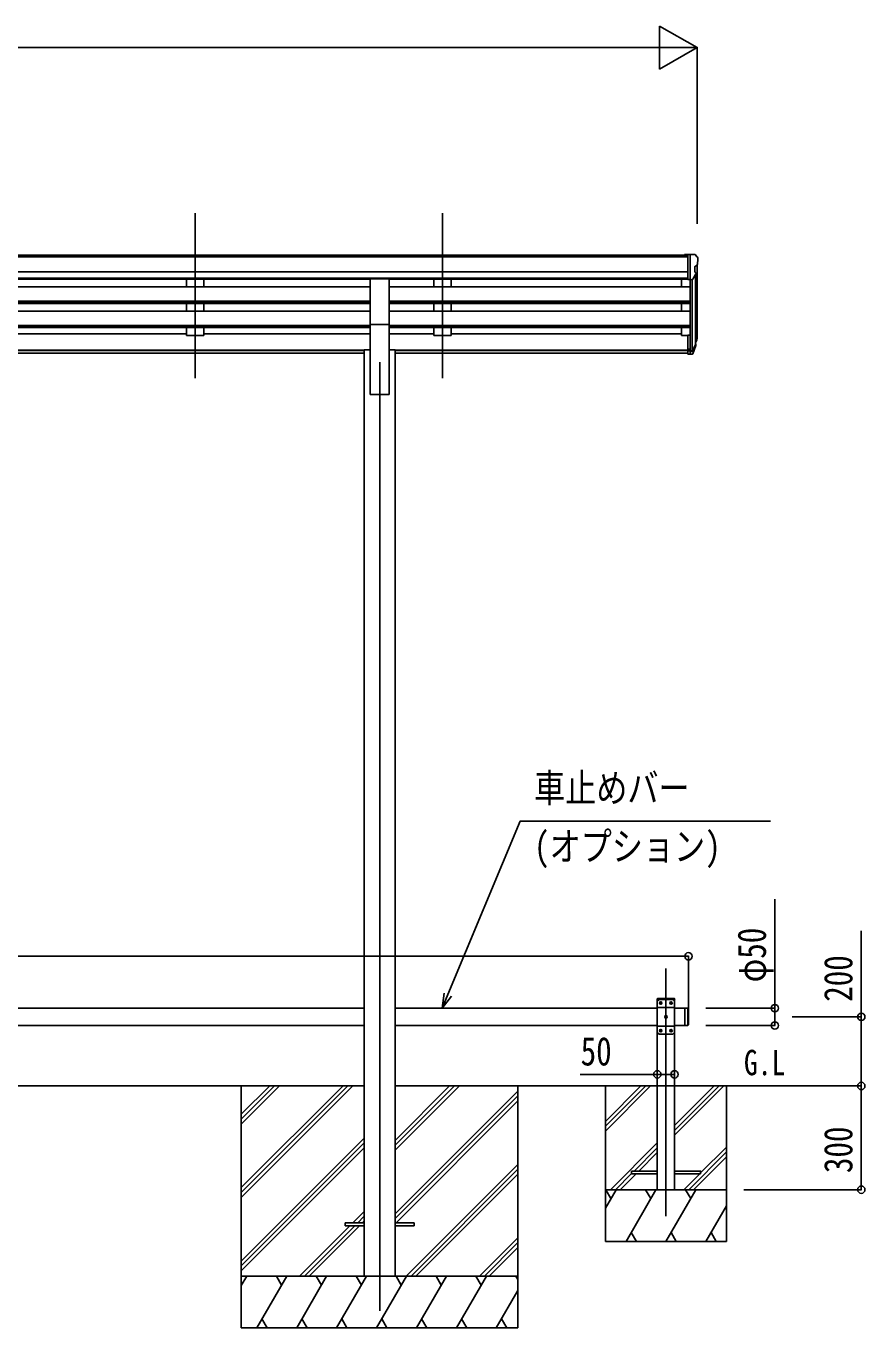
# Model space of a CAD drawing. Units: millimetres, scale not verified. Extents: x -10512 to 10512, y -7425 to 7425.
# Drawn here: x 87 to 2514, y -3841 to -75 of the extents above; entities that cross this region are included whole.
import ezdxf
from ezdxf.enums import TextEntityAlignment as Align

# ---------------------------------------------------------------- set-up
doc = ezdxf.new("R2010")
doc.units = ezdxf.units.MM
doc.header["$LTSCALE"] = 30
for name, color, linetype in [('0-3_USER1', 3, 'Continuous'), ('0-4_YKK_12', 2, 'Continuous'), ('0-5_YKK_13', 4, 'Continuous'), ('0-6_YKK_A1', 4, 'Continuous'), ('0-7_YKK_D', 6, 'Continuous')]:
    doc.layers.add(name, color=color, linetype=linetype)
doc.styles.add('ＭＳ ゴシック', font='')
doc.styles.get('ＭＳ ゴシック').set_extended_font_data('MS Gothic')

msp = doc.modelspace()

# ---------------------------------------------------------------- linework, layer by layer
at = {"layer": '0-4_YKK_12'}
for p, q in [((576.13, -616.34), (576.13, -1093.86)), ((1292.13, -616.34), (1292.13, -1093.86)), ((1110.13, -1047.18), (1110.13, -3790.75)), ((1938.13, -3517.3), (1938.13, -2801.27))]:
    msp.add_line(p, q, dxfattribs=at)
at = {"layer": '0-5_YKK_13'}
for p, q in [((2001.63, -735.75), (1991.63, -735.83)), ((1991.63, -737.35), (1991.63, -735.83)), ((2001.63, -807.73), (2001.63, -735.75)), ((2020.13, -735.75), (2001.63, -735.75)), ((2008.13, -808.73), (2008.13, -735.75)), ((2020.13, -735.75), (2022.46, -735.89)), ((2023.22, -736.31), (2027.28, -742.12)), ((2030.13, -745.12), (2030.13, -745.75)), ((2022.13, -770.26), (2022.13, -786.54)), ((2027.59, -766.93), (2022.28, -770)), ((1082.63, -938.17), (1082.63, -806.38)), ((1082.63, -806.38), (1137.63, -806.38)), ((1137.63, -938.17), (1137.63, -806.38)), ((2001.63, -807.73), (2008.13, -807.73)), ((2008.13, -808.73), (2013.34, -808.41)), ((2015.75, -806.92), (2024.75, -791.32)), ((1082.63, -938.17), (1137.63, -938.17)), ((2001.63, -969.47), (2001.63, -1023.5)), ((2001.63, -969.47), (2008.13, -969.47)), ((2008.13, -969.47), (2008.13, -1024.24)), ((2001.63, -1009.6), (2008.13, -1009.6)), ((2001.63, -1014.48), (2008.13, -1014.48)), ((2008.13, -1014.5), (2013.26, -1014.5)), ((2008.13, -1016.31), (2012.97, -1016.31)), ((2014.56, -1013.82), (2022.32, -998.42)), ((2023.76, -998.77), (2015.57, -1014.95)), ((2024.38, -999.34), (2015.57, -1022.89)), ((2026.43, -982.28), (2023.15, -989.34)), ((2027.03, -983.66), (2023.15, -991.61)), ((2024.72, -994.93), (2024.38, -999.34)), ((2001.63, -1023.5), (2008.13, -1023.5)), ((2008.13, -1024.24), (2012.97, -1024.24)), ((1912.83, -2890.75), (1912.94, -2888.69)), ((1963.43, -2890.75), (1912.83, -2890.75)), ((1918.13, -2890.75), (1913.13, -2895.75)), ((1913.13, -2895.75), (1913.13, -2985.75)), ((1962.32, -2887.75), (1913.93, -2887.75)), ((1958.13, -2890.75), (1918.13, -2890.75)), ((1958.13, -2890.75), (1963.13, -2895.75)), ((1963.13, -2985.75), (1963.13, -2895.75)), ((1963.43, -2890.75), (1963.32, -2888.69)), ((1963.13, -2913.45), (1913.13, -2913.45)), ((1921.87, -2900.33), (1921.03, -2900.33)), ((1924.39, -2901.17), (1925.23, -2901.17)), ((1951.87, -2900.33), (1951.03, -2900.33)), ((1954.39, -2901.17), (1955.23, -2901.17)), ((1993.13, -2915.75), (1993.13, -2965.75)), ((2001.13, -2915.75), (1993.13, -2915.75)), ((2001.13, -2915.75), (2001.13, -2965.75)), ((2003.13, -2917.75), (2001.13, -2915.75)), ((2003.13, -2917.75), (2003.13, -2963.75)), ((1963.13, -2968.05), (1913.13, -2968.05)), ((1936.87, -2940.33), (1936.03, -2940.33)), ((1939.39, -2941.17), (1940.23, -2941.17)), ((2001.13, -2965.75), (1993.13, -2965.75)), ((2003.13, -2963.75), (2001.13, -2965.75)), ((1918.13, -2990.75), (1913.13, -2985.75)), ((1918.13, -2990.75), (1958.13, -2990.75)), ((1921.87, -2980.33), (1921.03, -2980.33)), ((1924.39, -2981.17), (1925.23, -2981.17)), ((1951.87, -2980.33), (1951.03, -2980.33)), ((1954.39, -2981.17), (1955.23, -2981.17)), ((1958.13, -2990.75), (1963.13, -2985.75)), ((1913.13, -3386.75), (1838.13, -3386.75)), ((1963.13, -3394.75), (2038.13, -3394.75)), ((1009.93, -3536.25), (1009.93, -3545.25)), ((1009.93, -3536.25), (1064.73, -3536.25)), ((1155.13, -3536.25), (1209.93, -3536.25)), ((1209.93, -3536.25), (1209.93, -3545.25)), ((1009.93, -3545.25), (1064.73, -3545.25)), ((1155.13, -3545.25), (1209.93, -3545.25))]:
    msp.add_line(p, q, dxfattribs=at)
for points in [[(1923.55, -2899.49), (1923.55, -2898.65), (1922.71, -2898.65), (1922.71, -2899.49)], [(1953.55, -2899.49), (1953.55, -2898.65), (1952.71, -2898.65), (1952.71, -2899.49)], [(1921.03, -2900.33), (1921.03, -2901.17), (1921.87, -2901.17)], [(1922.71, -2902.01), (1922.71, -2902.85), (1923.55, -2902.85), (1923.55, -2902.01)], [(1925.23, -2901.17), (1925.23, -2900.33), (1924.39, -2900.33)], [(1951.03, -2900.33), (1951.03, -2901.17), (1951.87, -2901.17)], [(1952.71, -2902.01), (1952.71, -2902.85), (1953.55, -2902.85), (1953.55, -2902.01)], [(1955.23, -2901.17), (1955.23, -2900.33), (1954.39, -2900.33)], [(1936.03, -2940.33), (1936.03, -2941.17), (1936.87, -2941.17)], [(1938.55, -2939.49), (1938.55, -2938.65), (1937.71, -2938.65), (1937.71, -2939.49)], [(1937.71, -2942.01), (1937.71, -2942.85), (1938.55, -2942.85), (1938.55, -2942.01)], [(1940.23, -2941.17), (1940.23, -2940.33), (1939.39, -2940.33)], [(1921.03, -2980.33), (1921.03, -2981.17), (1921.87, -2981.17)], [(1923.55, -2979.49), (1923.55, -2978.65), (1922.71, -2978.65), (1922.71, -2979.49)], [(1922.71, -2982.01), (1922.71, -2982.85), (1923.55, -2982.85), (1923.55, -2982.01)], [(1925.23, -2981.17), (1925.23, -2980.33), (1924.39, -2980.33)], [(1951.03, -2980.33), (1951.03, -2981.17), (1951.87, -2981.17)], [(1953.55, -2979.49), (1953.55, -2978.65), (1952.71, -2978.65), (1952.71, -2979.49)], [(1952.71, -2982.01), (1952.71, -2982.85), (1953.55, -2982.85), (1953.55, -2982.01)], [(1955.23, -2981.17), (1955.23, -2980.33), (1954.39, -2980.33)], [(1838.13, -3386.75), (1838.13, -3394.75), (1913.13, -3394.75)], [(2038.13, -3394.75), (2038.13, -3386.75), (1963.13, -3386.75)]]:
    msp.add_lwpolyline(points, dxfattribs=at)
for centre in [(1923.13, -2900.75), (1953.13, -2900.75), (1938.13, -2940.75), (1923.13, -2980.75), (1953.13, -2980.75)]:
    msp.add_circle(centre, 3.5, dxfattribs=at)
for centre, radius, start, end in [((2022.4, -736.89), 1, 35, 86.5), ((2027.13, -745.12), 3, 0, 87), ((1828.13, -745.75), 202, 355.05096, 0), ((2022.43, -770.26), 0.3, 120, 180), ((2022.43, -786.54), 0.3, 180, 265.2833), ((2022.15, -789.82), 3, 330, 85.2833), ((2023.22, -762.56), 6.18, 315.00103, 354.2965), ((2013.15, -805.42), 3, 273.5, 330), ((1997.54, -972.78), 30.41, 341.80266, 352.8448), ((1998.94, -974.54), 29.53, 342.01856, 353.49194), ((1913.93, -2888.75), 1, 90, 176.99994), ((1921.87, -2899.49), 0.84, 270, 0), ((1924.39, -2899.49), 0.84, 180, 270), ((1951.87, -2899.49), 0.84, 270, 0), ((1954.39, -2899.49), 0.84, 180, 270), ((1962.32, -2888.75), 1, 3.00011, 90), ((1921.87, -2902.01), 0.84, 0, 90), ((1924.39, -2902.01), 0.84, 90, 180), ((1951.87, -2902.01), 0.84, 0, 90), ((1954.39, -2902.01), 0.84, 90, 180), ((1936.87, -2939.49), 0.84, 270, 0), ((1936.87, -2942.01), 0.84, 0, 90), ((1939.39, -2939.49), 0.84, 180, 270), ((1939.39, -2942.01), 0.84, 90, 180), ((1921.87, -2979.49), 0.84, 270, 0), ((1921.87, -2982.01), 0.84, 0, 90), ((1924.39, -2979.49), 0.84, 180, 270), ((1924.39, -2982.01), 0.84, 90, 180), ((1951.87, -2979.49), 0.84, 270, 0), ((1951.87, -2982.01), 0.84, 0, 90), ((1954.39, -2979.49), 0.84, 180, 270), ((1954.39, -2982.01), 0.84, 90, 180)]:
    msp.add_arc(centre, radius, start, end, dxfattribs=at)
for centre, major_axis, ratio, start_param, end_param in [((1940.26, -968.3), (-87.93, 4.42), 0.541684, 3.060334, 3.2172517), ((1939.47, -974.97), (89.06, 1.43), 0.57596, 6.1985533, 6.3701348), ((2012.97, -1013.6), (3, 0), 0.90356, 4.712389, 5.7595865), ((2013.26, -1013.14), (1.5, 0), 0.90356, 4.712389, 5.7595865), ((1938.21, -974.88), (88.05, 0), 0.90356, 5.9828017, 6.0168888), ((2023.41, -994.93), (-1.3, 0), 0.90356, 2.9359903, 4.9130961), ((1937.49, -978.74), (89.07, 0), 0.90356, 6.0316505, 6.077583), ((2012.97, -1021.53), (-3, 0), 0.90356, 1.5707963, 2.6179939)]:
    msp.add_ellipse(centre, major_axis=major_axis, ratio=ratio, start_param=start_param, end_param=end_param, dxfattribs=at)
at = {"layer": '0-6_YKK_A1'}
for p, q in [((2001.63, -737.35), (-2281.38, -737.35)), ((2001.63, -742.57), (-2281.38, -742.57)), ((2001.63, -786.1), (-2281.38, -786.1)), ((2008.13, -776.85), (2008.13, -969.47)), ((2028.13, -766.32), (2028.13, -969.1)), ((2001.63, -803.95), (-2281.38, -803.95)), ((1082.63, -807.2), (-1362.37, -807.2)), ((551.13, -807.3), (551.13, -829.16)), ((601.13, -807.3), (601.13, -829.16)), ((2001.63, -807.2), (1137.63, -807.2)), ((1267.13, -807.3), (1267.13, -829.16)), ((1317.13, -807.3), (1317.13, -829.16)), ((1983.13, -807.2), (1983.13, -829.26)), ((2014.13, -808.25), (2014.13, -1014.25)), ((2023.15, -794.09), (2023.15, -995.81)), ((1082.63, -829.26), (-1362.37, -829.26)), ((601.13, -829.16), (551.13, -829.16)), ((2008.13, -829.26), (1137.63, -829.26)), ((1317.13, -829.16), (1267.13, -829.16)), ((1082.63, -871.14), (-1362.37, -871.14)), ((1082.63, -872.63), (-1362.37, -872.63)), ((1082.63, -876.95), (-1362.37, -876.95)), ((1082.63, -899.36), (-1362.37, -899.36)), ((551.13, -876.95), (551.13, -899.27)), ((601.13, -899.27), (551.13, -899.27)), ((601.13, -899.27), (601.13, -876.95)), ((2008.13, -871.14), (1137.63, -871.14)), ((2008.13, -872.63), (1137.63, -872.63)), ((2008.13, -876.95), (1137.63, -876.95)), ((2008.13, -899.36), (1137.63, -899.36)), ((1267.13, -876.95), (1267.13, -899.27)), ((1317.13, -899.27), (1267.13, -899.27)), ((1317.13, -899.27), (1317.13, -876.95)), ((1983.13, -876.95), (1983.13, -899.36)), ((1082.63, -941.24), (-1362.37, -941.24)), ((1082.63, -938.17), (1082.63, -1140.75)), ((1137.63, -938.17), (1137.63, -1140.75)), ((2008.13, -941.24), (1137.63, -941.24)), ((1082.63, -942.74), (-1362.37, -942.74)), ((1082.63, -947.06), (-1362.37, -947.06)), ((551.13, -965.16), (-114.88, -965.16)), ((551.13, -947.06), (551.13, -970.1)), ((601.13, -970.1), (551.13, -970.1)), ((601.13, -947.06), (601.13, -970.1)), ((1082.63, -965.16), (601.13, -965.16)), ((2008.13, -942.74), (1137.63, -942.74)), ((2008.13, -947.06), (1137.63, -947.06)), ((1267.13, -965.16), (1137.63, -965.16)), ((1267.13, -947.06), (1267.13, -970.1)), ((1317.13, -970.1), (1267.13, -970.1)), ((1317.13, -947.06), (1317.13, -970.1)), ((1983.12, -965.16), (1317.13, -965.16)), ((1983.13, -947.06), (1983.13, -970.1)), ((1983.13, -970.1), (2001.63, -970.1)), ((1064.93, -1012.17), (-1344.67, -1012.17)), ((1064.93, -1013.57), (-1344.67, -1013.57)), ((1064.93, -1011.75), (1064.93, -3690.75)), ((1064.93, -1011.75), (1082.63, -1011.75)), ((1155.33, -1011.75), (1137.63, -1011.75)), ((1155.33, -1011.75), (1155.33, -3690.75)), ((2001.63, -1012.17), (1155.33, -1012.17)), ((2001.63, -1013.57), (1155.33, -1013.57)), ((1064.93, -1021.26), (-1344.67, -1021.26)), ((2001.63, -1021.26), (1155.33, -1021.26)), ((1082.63, -1140.75), (1137.63, -1140.75)), ((1913.13, -3440.75), (1913.13, -2890.75)), ((1963.13, -2890.75), (1913.13, -2890.75)), ((1963.13, -3440.75), (1963.13, -2890.75)), ((1064.93, -2915.75), (-114.88, -2915.75)), ((1913.13, -2915.75), (1155.33, -2915.75)), ((1963.13, -2915.75), (1993.13, -2915.75)), ((1993.13, -2915.75), (1993.13, -2965.75)), ((1064.93, -2965.75), (-114.88, -2965.75)), ((1913.13, -2965.75), (1155.33, -2965.75)), ((1963.13, -2965.75), (1993.13, -2965.75)), ((-1344.87, -3140.75), (1065.13, -3140.75)), ((709.93, -3140.75), (709.93, -3840.74)), ((709.93, -3434.92), (1004.1, -3140.75)), ((709.93, -3449.06), (1018.25, -3140.75)), ((709.93, -3463.21), (1032.39, -3140.75)), ((709.93, -3251.08), (820.26, -3140.75)), ((709.93, -3236.93), (806.11, -3140.75)), ((709.93, -3222.79), (791.97, -3140.75)), ((1155.13, -3140.75), (2422.16, -3140.75)), ((1155.13, -3326.38), (1340.76, -3140.75)), ((1155.13, -3312.23), (1326.61, -3140.75)), ((1155.13, -3298.09), (1312.47, -3140.75)), ((1155.13, -3510.22), (1509.93, -3155.42)), ((1509.93, -3140.75), (1509.93, -3840.74)), ((1763.13, -3140.75), (1763.13, -3590.75)), ((1763.13, -3243.09), (1865.48, -3140.75)), ((1763.13, -3257.24), (1879.62, -3140.75)), ((1763.13, -3271.38), (1893.76, -3140.75)), ((1963.13, -3283.51), (2105.89, -3140.75)), ((1963.13, -3269.37), (2091.75, -3140.75)), ((1963.13, -3255.23), (2077.61, -3140.75)), ((2113.13, -3590.75), (2113.13, -3140.75)), ((1155.13, -3524.36), (1509.93, -3169.57)), ((1157.39, -3536.25), (1509.93, -3183.71)), ((709.93, -3647.05), (1064.73, -3292.26)), ((709.93, -3661.2), (1064.73, -3306.4)), ((1777.61, -3440.75), (1913.13, -3305.23)), ((709.93, -3675.34), (1064.73, -3320.54)), ((1845.75, -3386.75), (1913.13, -3319.37)), ((1859.89, -3386.75), (1913.13, -3333.51)), ((2003.88, -3440.75), (2113.13, -3331.5)), ((2018.02, -3440.75), (2113.13, -3345.64)), ((2038.13, -3392.36), (2113.13, -3317.36)), ((1186.73, -3690.74), (1509.93, -3367.56)), ((1200.88, -3690.74), (1509.93, -3381.7)), ((1215.02, -3690.74), (1509.93, -3395.84)), ((1791.75, -3440.75), (1838.13, -3394.37)), ((1805.89, -3440.75), (1851.89, -3394.75)), ((1989.74, -3440.75), (2035.74, -3394.75)), ((1763.13, -3493.86), (1793.79, -3440.75)), ((1763.13, -3440.75), (2113.13, -3440.75)), ((1778.79, -3466.73), (1763.79, -3440.75)), ((1822.66, -3590.75), (1909.26, -3440.75)), ((1894.26, -3466.73), (1879.26, -3440.75)), ((1938.13, -3590.75), (2024.73, -3440.75)), ((2009.73, -3466.73), (1994.73, -3440.75)), ((2053.6, -3590.75), (2113.13, -3487.64)), ((1032.87, -3536.25), (1064.73, -3504.39)), ((1047.01, -3536.25), (1064.73, -3518.53)), ((1061.15, -3536.25), (1064.73, -3532.67)), ((878.37, -3690.74), (1023.87, -3545.25)), ((892.51, -3690.74), (1038.01, -3545.25)), ((906.65, -3690.74), (1052.15, -3545.25)), ((1837.66, -3564.77), (1852.66, -3590.75)), ((1953.13, -3564.77), (1968.13, -3590.75)), ((2068.6, -3564.77), (2083.6, -3590.75)), ((1398.87, -3690.74), (1509.93, -3579.69)), ((1413.01, -3690.74), (1509.93, -3593.83)), ((1427.15, -3690.74), (1509.93, -3607.97)), ((1763.13, -3590.75), (2113.13, -3590.75)), ((1509.93, -3690.74), (709.93, -3690.74)), ((709.93, -3718.25), (725.8, -3690.74)), ((754.67, -3840.74), (841.27, -3690.74)), ((826.27, -3716.73), (811.27, -3690.74)), ((870.14, -3840.74), (956.74, -3690.74)), ((941.74, -3716.73), (926.74, -3690.74)), ((985.61, -3840.74), (1072.21, -3690.74)), ((1057.21, -3716.73), (1042.21, -3690.74)), ((1101.08, -3840.74), (1187.68, -3690.74)), ((1172.68, -3716.73), (1157.68, -3690.74)), ((1216.55, -3840.74), (1303.15, -3690.74)), ((1288.15, -3716.73), (1273.15, -3690.74)), ((1332.02, -3840.74), (1418.62, -3690.74)), ((1388.62, -3690.74), (1403.62, -3716.73)), ((1504.09, -3690.74), (1509.93, -3700.84)), ((1447.49, -3840.74), (1509.93, -3732.61)), ((709.93, -3840.74), (1509.93, -3840.74)), ((769.67, -3814.77), (784.67, -3840.74)), ((885.14, -3814.77), (900.14, -3840.74)), ((1000.61, -3814.76), (1015.61, -3840.74)), ((1116.08, -3814.76), (1131.08, -3840.74)), ((1231.55, -3814.76), (1246.55, -3840.74)), ((1347.02, -3814.77), (1362.02, -3840.74)), ((1462.49, -3814.77), (1477.49, -3840.74))]:
    msp.add_line(p, q, dxfattribs=at)
at = {"layer": '0-7_YKK_D'}
for p, q in [((2028.13, -137.35), (1919.87, -74.85)), ((1919.87, -74.85), (1919.87, -199.85)), ((-2182.87, -137.35), (1903.13, -137.35)), ((2028.13, -137.35), (1811.62, -137.35)), ((2028.13, -137.35), (1919.87, -199.85)), ((2028.13, -646.92), (2028.13, -136.35)), ((-2282.87, -2765.75), (2003.12, -2765.75)), ((2003.12, -2916.75), (2003.12, -2764.75)), ((2053.12, -2915.75), (2254.12, -2915.75)), ((2053.12, -2965.75), (2254.12, -2965.75)), ((2303.12, -2940.75), (2504.12, -2940.75)), ((1963.12, -3107.19), (1963.12, -3106.19)), ((2303.12, -3140.75), (2504.12, -3140.75)), ((2503.12, -3440.75), (2503.12, -3140.75)), ((2163.12, -3440.75), (2504.12, -3440.75))]:
    msp.add_line(p, q, dxfattribs=at)
for points in [[(1291.2, -2915.75), (1307.51, -2876.5), (1516.02, -2374.99), (2240.51, -2374.99)], [(2253.12, -2965.75), (2253.12, -2915.75), (2253.12, -2600.01)], [(2503.12, -3140.75), (2503.12, -2940.75), (2503.12, -2692.25)], [(1297, -2872.13), (1291.2, -2915.75), (1318.03, -2880.87)], [(1963.12, -3107.19), (1913.12, -3107.19), (1690.39, -3107.19)]]:
    msp.add_lwpolyline(points, dxfattribs=at)
for centre in [(2003.12, -2765.75), (2253.12, -2915.75), (2503.12, -2940.75), (2253.12, -2965.75), (1913.12, -3107.19), (1963.12, -3107.19), (2503.12, -3140.75), (2503.12, -3140.75), (2503.12, -3440.75)]:
    msp.add_circle(centre, 10.62, dxfattribs=at)

# ---------------------------------------------------------------- texts
at = {"layer": '0-3_USER1', "style": 'ＭＳ ゴシック', "width": 0.8}
msp.add_text('G.L', height=73.31, dxfattribs=at).set_placement((2163.77, -3131.61), align=Align.BOTTOM_LEFT)
at = {"layer": '0-7_YKK_D', "style": 'ＭＳ ゴシック', "width": 0.8}
for s, p in [('車止めバー', (1556.64, -2344.81)), ('(オプション)', (1556.64, -2513.56)), ('50', (1691.39, -3106.19))]:
    msp.add_text(s, height=82.48, dxfattribs=at).set_placement(p, align=Align.BOTTOM_LEFT)
for s, p in [('φ50', (2252.12, -2841.01)), ('200', (2502.12, -2897.25)), ('300', (2502.12, -3392.75))]:
    msp.add_text(s, height=82.48, rotation=90, dxfattribs=at).set_placement(p, align=Align.BOTTOM_LEFT)

doc.saveas('drawing.dxf')
